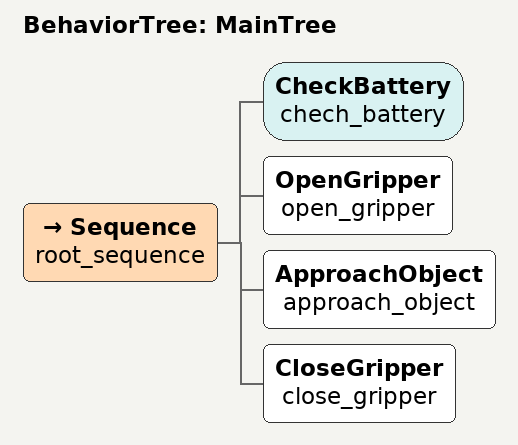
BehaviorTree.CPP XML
<!-- Test Behavior -->
<root main_tree_to_execute = "MainTree" >
     <BehaviorTree ID="MainTree">
         <Sequence name="root_sequence">
	     <CheckBattery   name="chech_battery"/>
             <OpenGripper    name="open_gripper"/>
             <ApproachObject name="approach_object"/>
             <CloseGripper   name="close_gripper"/>
         </Sequence>
     </BehaviorTree>
</root>
